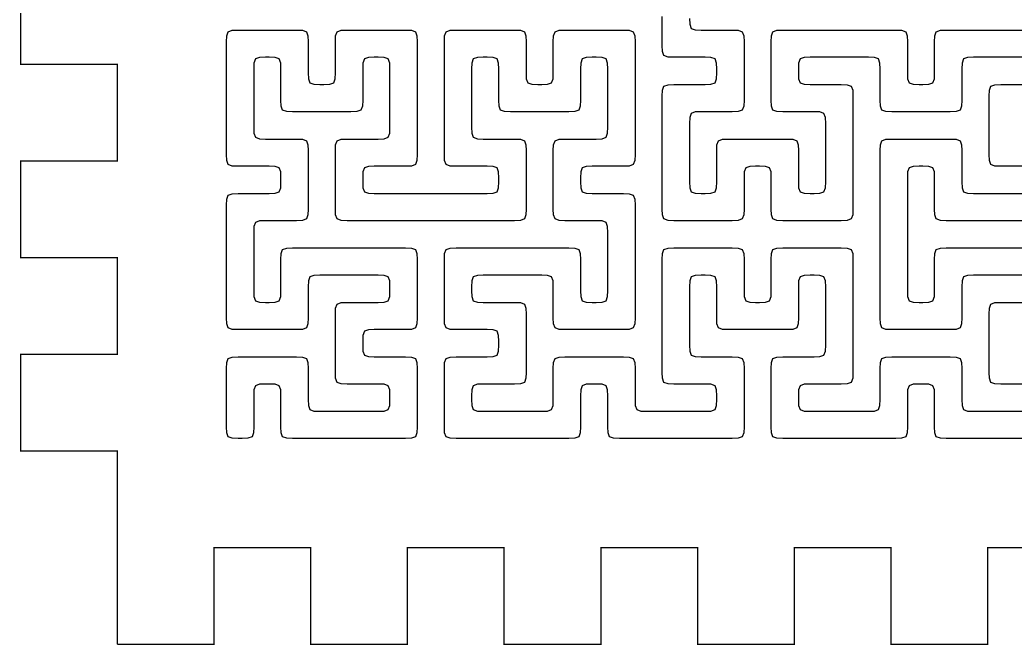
# Model space of a CAD drawing. Extents: x 0.5 to 11, y 0.7 to 11.5.
# Drawn here: x 0.498 to 3.071, y 0.748 to 2.365 of the extents above; entities that cross this region are included whole.
import ezdxf

# ---------------------------------------------------------------- set-up
doc = ezdxf.new("R2010")
doc.units = 0
doc.layers.get('0').update_dxf_attribs({"linetype": 'CONTINUOUS'})

msp = doc.modelspace()

# ---------------------------------------------------------------- linework, layer by layer
at = {"color": 0, "const_width": 0.00347}
for points in [[(0.5, 3.5), (0.5, 3.25), (0.75, 3.25), (0.75, 3), (0.5, 3), (0.5, 2.75), (0.75, 2.75), (0.75, 2.5), (0.5, 2.5), (0.5, 2.25), (0.75, 2.25), (0.75, 2), (0.5, 2), (0.5, 1.75), (0.75, 1.75), (0.75, 1.5), (0.5, 1.5), (0.5, 1.25), (0.75, 1.25), (0.75, 1), (0.75, 1), (0.75, 0.75)], [(0.75, 0.75), (1, 0.75), (1, 1), (1.25, 1), (1.25, 0.75), (1.5, 0.75), (1.5, 1), (1.75, 1), (1.75, 0.75), (2, 0.75), (2, 1), (2.25, 1), (2.25, 0.75), (2.5, 0.75), (2.5, 1), (2.75, 1), (2.75, 0.75), (3, 0.75), (3, 1), (3.25, 1)]]:
    msp.add_lwpolyline(points, dxfattribs=at)
at = {"color": 1}
for points in [[(3.10915, 2.2679), (3.03874, 2.2679), (2.96832, 2.2679), (2.96322, 2.2679), (2.94797, 2.26736), (2.93756, 2.26357), (2.93375, 2.25315), (2.93321, 2.2379), (2.93321, 2.23281), (2.93321, 2.16237), (2.93321, 2.15728), (2.93261, 2.14199), (2.92876, 2.13151), (2.91829, 2.12765), (2.903, 2.12706), (2.89789, 2.12706), (2.82764, 2.12706), (2.75722, 2.12706), (2.75211, 2.12706), (2.73682, 2.12765), (2.72635, 2.13151), (2.7225, 2.14199), (2.72194, 2.15728), (2.72194, 2.16237), (2.72194, 2.23281), (2.72194, 2.2379), (2.72136, 2.25315), (2.71756, 2.26357), (2.70708, 2.26736), (2.69183, 2.2679), (2.68679, 2.2679), (2.61637, 2.2679), (2.54596, 2.2679), (2.54085, 2.2679), (2.52556, 2.26736), (2.51508, 2.26357), (2.51124, 2.25315), (2.51069, 2.2379), (2.51069, 2.23281), (2.51069, 2.22771), (2.51124, 2.2124), (2.51508, 2.20193), (2.52556, 2.19808), (2.54085, 2.19749), (2.54596, 2.19749), (2.61637, 2.19749), (2.62142, 2.19749), (2.63667, 2.19694), (2.64714, 2.19314), (2.65093, 2.18272), (2.65153, 2.16749), (2.65153, 2.16237), (2.65153, 2.09196), (2.65153, 2.02154), (2.65153, 1.95111), (2.65153, 1.88069), (2.65153, 1.87565), (2.65093, 1.8604), (2.64714, 1.84993), (2.63667, 1.84614), (2.62142, 1.84554), (2.61637, 1.84554), (2.54596, 1.84554), (2.47553, 1.84554), (2.47043, 1.84554), (2.45518, 1.84614), (2.44476, 1.84993), (2.44097, 1.8604), (2.44043, 1.87565), (2.44043, 1.88069), (2.44043, 1.95111), (2.44043, 1.95622), (2.43983, 1.97146), (2.43599, 1.98188), (2.42551, 1.98574), (2.41021, 1.98628), (2.40517, 1.98628), (2.40007, 1.98628), (2.38482, 1.98574), (2.3744, 1.98188), (2.37056, 1.97146), (2.37001, 1.95622), (2.37001, 1.95111), (2.37001, 1.88069), (2.37001, 1.87565), (2.36942, 1.8604), (2.36556, 1.84993), (2.35508, 1.84614), (2.33979, 1.84554), (2.33475, 1.84554), (2.26432, 1.84554), (2.1939, 1.84554), (2.18881, 1.84554), (2.17356, 1.84614), (2.16314, 1.84993), (2.15929, 1.8604), (2.15875, 1.87565), (2.15875, 1.88069), (2.15875, 1.95111), (2.15875, 2.02154), (2.15875, 2.09196), (2.15875, 2.16237), (2.15875, 2.16749), (2.15929, 2.18272), (2.16314, 2.19314), (2.17356, 2.19694), (2.18881, 2.19749), (2.1939, 2.19749), (2.26432, 2.19749), (2.26938, 2.19749), (2.28467, 2.19808), (2.29514, 2.20193), (2.29899, 2.2124), (2.29958, 2.22771), (2.29958, 2.23281), (2.29958, 2.2379), (2.29899, 2.25315), (2.29514, 2.26357), (2.28467, 2.26736), (2.26938, 2.2679), (2.26432, 2.2679), (2.1939, 2.2679), (2.18881, 2.2679), (2.17356, 2.2685), (2.16314, 2.27229), (2.15929, 2.28276), (2.15875, 2.29801), (2.15875, 2.30306), (2.15875, 2.37349)], [(2.22917, 2.36843), (2.22971, 2.35319), (2.23356, 2.34272), (2.24397, 2.33892), (2.25922, 2.33832), (2.26432, 2.33832), (2.33475, 2.33832), (2.33979, 2.33832), (2.35508, 2.33778), (2.36556, 2.33393), (2.36942, 2.32346), (2.37001, 2.30817), (2.37001, 2.30306), (2.37001, 2.23281), (2.37001, 2.16237), (2.37001, 2.15728), (2.36942, 2.14199), (2.36556, 2.13151), (2.35508, 2.12765), (2.33979, 2.12706), (2.33475, 2.12706), (2.26432, 2.12706), (2.25922, 2.12706), (2.24397, 2.12651), (2.23356, 2.12272), (2.22971, 2.11231), (2.22917, 2.09706), (2.22917, 2.09196), (2.22917, 2.02154), (2.22917, 1.95111), (2.22917, 1.94607), (2.22971, 1.93078), (2.23356, 1.92031), (2.24397, 1.91644), (2.25922, 1.91585), (2.26432, 1.91585), (2.26938, 1.91585), (2.28467, 1.91644), (2.29514, 1.92031), (2.29899, 1.93078), (2.29958, 1.94607), (2.29958, 1.95111), (2.29958, 2.02154), (2.29958, 2.02664), (2.30012, 2.04189), (2.30399, 2.05231), (2.3144, 2.0561), (2.32964, 2.05664), (2.33475, 2.05664), (2.40517, 2.05664), (2.47553, 2.05664), (2.48058, 2.05664), (2.49582, 2.0561), (2.50629, 2.05231), (2.5101, 2.04189), (2.51069, 2.02664), (2.51069, 2.02154), (2.51069, 1.95111), (2.51069, 1.94607), (2.51124, 1.93078), (2.51508, 1.92031), (2.52556, 1.91644), (2.54085, 1.91585), (2.54596, 1.91585), (2.551, 1.91585), (2.56625, 1.91644), (2.57671, 1.92031), (2.58051, 1.93078), (2.58111, 1.94607), (2.58111, 1.95111), (2.58111, 2.02154), (2.58111, 2.09196), (2.58111, 2.09706), (2.58051, 2.11231), (2.57671, 2.12272), (2.56625, 2.12651), (2.551, 2.12706), (2.54596, 2.12706), (2.47553, 2.12706), (2.47043, 2.12706), (2.45518, 2.12765), (2.44476, 2.13151), (2.44097, 2.14199), (2.44043, 2.15728), (2.44043, 2.16237), (2.44043, 2.23281), (2.44043, 2.30306), (2.44043, 2.30817), (2.44097, 2.32346), (2.44476, 2.33393), (2.45518, 2.33778), (2.47043, 2.33832), (2.47553, 2.33832), (2.54596, 2.33832), (2.61637, 2.33832), (2.68679, 2.33832), (2.75722, 2.33832), (2.76226, 2.33832), (2.7775, 2.33778), (2.78797, 2.33393), (2.79178, 2.32346), (2.79237, 2.30817), (2.79237, 2.30306), (2.79237, 2.23281), (2.79237, 2.22771), (2.79292, 2.2124), (2.79676, 2.20193), (2.80724, 2.19808), (2.82254, 2.19749), (2.82764, 2.19749), (2.83268, 2.19749), (2.84793, 2.19808), (2.8584, 2.20193), (2.86219, 2.2124), (2.86279, 2.22771), (2.86279, 2.23281), (2.86279, 2.30306), (2.86279, 2.30817), (2.86333, 2.32346), (2.86714, 2.33393), (2.87756, 2.33778), (2.89279, 2.33832), (2.89789, 2.33832), (2.96832, 2.33832), (3.03874, 2.33832), (3.10915, 2.33832)], [(3.10915, 1.28223), (3.03874, 1.28223), (2.96832, 1.28223), (2.89789, 1.28223), (2.89279, 1.28223), (2.87756, 1.28282), (2.86714, 1.28668), (2.86333, 1.29715), (2.86279, 1.31245), (2.86279, 1.31749), (2.86279, 1.38791), (2.86279, 1.39301), (2.86219, 1.40826), (2.8584, 1.41868), (2.84793, 1.42253), (2.83268, 1.42307), (2.82764, 1.42307), (2.82254, 1.42307), (2.80724, 1.42253), (2.79676, 1.41868), (2.79292, 1.40826), (2.79237, 1.39301), (2.79237, 1.38791), (2.79237, 1.31749), (2.79237, 1.31245), (2.79178, 1.29715), (2.78797, 1.28668), (2.7775, 1.28282), (2.76226, 1.28223), (2.75722, 1.28223), (2.68679, 1.28223), (2.61637, 1.28223), (2.54596, 1.28223), (2.47553, 1.28223), (2.47043, 1.28223), (2.45518, 1.28282), (2.44476, 1.28668), (2.44097, 1.29715), (2.44043, 1.31245), (2.44043, 1.31749), (2.44043, 1.38791), (2.44043, 1.45833), (2.44043, 1.46343), (2.44097, 1.47868), (2.44476, 1.4891), (2.45518, 1.49294), (2.47043, 1.49349), (2.47553, 1.49349), (2.54596, 1.49349), (2.551, 1.49349), (2.56625, 1.49408), (2.57671, 1.49789), (2.58051, 1.50831), (2.58111, 1.52354), (2.58111, 1.5286), (2.58111, 1.59901), (2.58111, 1.66943), (2.58111, 1.67453), (2.58051, 1.68983), (2.57671, 1.70031), (2.56625, 1.70415), (2.551, 1.70469), (2.54596, 1.70469), (2.54085, 1.70469), (2.52556, 1.70415), (2.51508, 1.70031), (2.51124, 1.68983), (2.51069, 1.67453), (2.51069, 1.66943), (2.51069, 1.59901), (2.51069, 1.59397), (2.5101, 1.57872), (2.50629, 1.56831), (2.49582, 1.56451), (2.48058, 1.56392), (2.47553, 1.56392), (2.40517, 1.56392), (2.33475, 1.56392), (2.32964, 1.56392), (2.3144, 1.56451), (2.30399, 1.56831), (2.30012, 1.57872), (2.29958, 1.59397), (2.29958, 1.59901), (2.29958, 1.66943), (2.29958, 1.67453), (2.29899, 1.68983), (2.29514, 1.70031), (2.28467, 1.70415), (2.26938, 1.70469), (2.26432, 1.70469), (2.25922, 1.70469), (2.24397, 1.70415), (2.23356, 1.70031), (2.22971, 1.68983), (2.22917, 1.67453), (2.22917, 1.66943), (2.22917, 1.59901), (2.22917, 1.5286), (2.22917, 1.52354), (2.22971, 1.50831), (2.23356, 1.49789), (2.24397, 1.49408), (2.25922, 1.49349), (2.26432, 1.49349), (2.33475, 1.49349), (2.33979, 1.49349), (2.35508, 1.49294), (2.36556, 1.4891), (2.36942, 1.47868), (2.37001, 1.46343), (2.37001, 1.45833), (2.37001, 1.38791), (2.37001, 1.31749), (2.37001, 1.31245), (2.36942, 1.29715), (2.36556, 1.28668), (2.35508, 1.28282), (2.33979, 1.28223), (2.33475, 1.28223), (2.26432, 1.28223), (2.1939, 1.28223), (2.12349, 1.28223), (2.05306, 1.28223), (2.04796, 1.28223), (2.03271, 1.28282), (2.02229, 1.28668), (2.01844, 1.29715), (2.0179, 1.31245), (2.0179, 1.31749), (2.0179, 1.38791), (2.0179, 1.39301), (2.01731, 1.40826), (2.01351, 1.41868), (2.0031, 1.42253), (1.98785, 1.42307), (1.98281, 1.42307), (1.97765, 1.42307), (1.96235, 1.42253), (1.95188, 1.41868), (1.94803, 1.40826), (1.94749, 1.39301), (1.94749, 1.38791), (1.94749, 1.31749), (1.94749, 1.31245), (1.94689, 1.29715), (1.94308, 1.28668), (1.93267, 1.28282), (1.91743, 1.28223), (1.91237, 1.28223), (1.84196, 1.28223), (1.77154, 1.28223), (1.70111, 1.28223), (1.63069, 1.28223), (1.6256, 1.28223), (1.61035, 1.28282), (1.59993, 1.28668), (1.59608, 1.29715), (1.59554, 1.31245), (1.59554, 1.31749), (1.59554, 1.38791), (1.59554, 1.45833), (1.59554, 1.46343), (1.59608, 1.47868), (1.59993, 1.4891), (1.61035, 1.49294), (1.6256, 1.49349), (1.63069, 1.49349), (1.70111, 1.49349), (1.70617, 1.49349), (1.7214, 1.49408), (1.73188, 1.49789), (1.73568, 1.50831), (1.73628, 1.52354), (1.73628, 1.5286), (1.73628, 1.53375), (1.73568, 1.54904), (1.73188, 1.55951), (1.7214, 1.56336), (1.70617, 1.56392), (1.70111, 1.56392), (1.63069, 1.56392), (1.6256, 1.56392), (1.61035, 1.56451), (1.59993, 1.56831), (1.59608, 1.57872), (1.59554, 1.59397), (1.59554, 1.59901), (1.59554, 1.66943), (1.59554, 1.73986), (1.59554, 1.74496), (1.59608, 1.76025), (1.59993, 1.77072), (1.61035, 1.77458), (1.6256, 1.77512), (1.63069, 1.77512), (1.70111, 1.77512), (1.77154, 1.77512), (1.84196, 1.77512), (1.91237, 1.77512), (1.91743, 1.77512), (1.93267, 1.77458), (1.94308, 1.77072), (1.94689, 1.76025), (1.94749, 1.74496), (1.94749, 1.73986), (1.94749, 1.66943), (1.94749, 1.66439), (1.94803, 1.64914), (1.95188, 1.63872), (1.96235, 1.63493), (1.97765, 1.63433), (1.98281, 1.63433), (1.98785, 1.63433), (2.0031, 1.63493), (2.01351, 1.63872), (2.01731, 1.64914), (2.0179, 1.66439), (2.0179, 1.66943), (2.0179, 1.73986), (2.0179, 1.81028), (2.0179, 1.81538), (2.01731, 1.83068), (2.01351, 1.84114), (2.0031, 1.845), (1.98785, 1.84554), (1.98281, 1.84554), (1.91237, 1.84554), (1.90722, 1.84554), (1.89193, 1.84614), (1.88146, 1.84993), (1.87761, 1.8604), (1.87706, 1.87565), (1.87706, 1.88069), (1.87706, 1.95111), (1.87706, 2.02154), (1.87706, 2.02664), (1.87761, 2.04189), (1.88146, 2.05231), (1.89193, 2.0561), (1.90722, 2.05664), (1.91237, 2.05664), (1.98281, 2.05664), (1.98785, 2.05664), (2.0031, 2.05724), (2.01351, 2.06108), (2.01731, 2.07156), (2.0179, 2.08686), (2.0179, 2.09196), (2.0179, 2.16237), (2.0179, 2.23281), (2.0179, 2.2379), (2.01731, 2.25315), (2.01351, 2.26357), (2.0031, 2.26736), (1.98785, 2.2679), (1.98281, 2.2679), (1.97765, 2.2679), (1.96235, 2.26736), (1.95188, 2.26357), (1.94803, 2.25315), (1.94749, 2.2379), (1.94749, 2.23281), (1.94749, 2.16237), (1.94749, 2.15728), (1.94689, 2.14199), (1.94308, 2.13151), (1.93267, 2.12765), (1.91743, 2.12706), (1.91237, 2.12706), (1.84196, 2.12706), (1.77154, 2.12706), (1.76644, 2.12706), (1.75114, 2.12765), (1.74067, 2.13151), (1.73682, 2.14199), (1.73628, 2.15728), (1.73628, 2.16237), (1.73628, 2.23281), (1.73628, 2.2379), (1.73568, 2.25315), (1.73188, 2.26357), (1.7214, 2.26736), (1.70617, 2.2679), (1.70111, 2.2679), (1.69601, 2.2679), (1.68072, 2.26736), (1.67025, 2.26357), (1.66639, 2.25315), (1.66585, 2.2379), (1.66585, 2.23281), (1.66585, 2.16237), (1.66585, 2.09196), (1.66585, 2.08686), (1.66639, 2.07156), (1.67025, 2.06108), (1.68072, 2.05724), (1.69601, 2.05664), (1.70111, 2.05664), (1.77154, 2.05664), (1.77658, 2.05664), (1.79183, 2.0561), (1.80225, 2.05231), (1.80604, 2.04189), (1.80664, 2.02664), (1.80664, 2.02154), (1.80664, 1.95111), (1.80664, 1.88069), (1.80664, 1.87565), (1.80604, 1.8604), (1.80225, 1.84993), (1.79183, 1.84614), (1.77658, 1.84554), (1.77154, 1.84554), (1.70111, 1.84554), (1.63069, 1.84554), (1.56028, 1.84554), (1.48986, 1.84554), (1.41943, 1.84554), (1.34901, 1.84554), (1.34391, 1.84554), (1.32867, 1.84614), (1.31825, 1.84993), (1.31445, 1.8604), (1.31391, 1.87565), (1.31391, 1.88069), (1.31391, 1.95111), (1.31391, 2.02154), (1.31391, 2.02664), (1.31445, 2.04189), (1.31825, 2.05231), (1.32867, 2.0561), (1.34391, 2.05664), (1.34901, 2.05664), (1.41943, 2.05664), (1.42447, 2.05664), (1.43978, 2.05724), (1.45025, 2.06108), (1.4541, 2.07156), (1.45469, 2.08686), (1.45469, 2.09196), (1.45469, 2.16237), (1.45469, 2.23281), (1.45469, 2.2379), (1.4541, 2.25315), (1.45025, 2.26357), (1.43978, 2.26736), (1.42447, 2.2679), (1.41943, 2.2679), (1.41433, 2.2679), (1.39908, 2.26736), (1.38867, 2.26357), (1.38487, 2.25315), (1.38433, 2.2379), (1.38433, 2.23281), (1.38433, 2.16237), (1.38433, 2.15728), (1.38373, 2.14199), (1.37988, 2.13151), (1.36941, 2.12765), (1.35411, 2.12706), (1.34901, 2.12706), (1.27859, 2.12706), (1.20833, 2.12706), (1.20323, 2.12706), (1.18793, 2.12765), (1.17746, 2.13151), (1.17361, 2.14199), (1.17307, 2.15728), (1.17307, 2.16237), (1.17307, 2.23281), (1.17307, 2.2379), (1.17247, 2.25315), (1.16867, 2.26357), (1.1582, 2.26736), (1.14296, 2.2679), (1.13791, 2.2679), (1.13281, 2.2679), (1.11751, 2.26736), (1.10704, 2.26357), (1.10319, 2.25315), (1.10265, 2.2379), (1.10265, 2.23281), (1.10265, 2.16237), (1.10265, 2.09196), (1.10265, 2.08686), (1.10319, 2.07156), (1.10704, 2.06108), (1.11751, 2.05724), (1.13281, 2.05664), (1.13791, 2.05664), (1.20833, 2.05664), (1.21338, 2.05664), (1.22862, 2.0561), (1.23909, 2.05231), (1.24289, 2.04189), (1.24349, 2.02664), (1.24349, 2.02154), (1.24349, 1.95111), (1.24349, 1.88069), (1.24349, 1.87565), (1.24289, 1.8604), (1.23909, 1.84993), (1.22862, 1.84614), (1.21338, 1.84554), (1.20833, 1.84554), (1.13791, 1.84554), (1.13281, 1.84554), (1.11751, 1.845), (1.10704, 1.84114), (1.10319, 1.83068), (1.10265, 1.81538), (1.10265, 1.81028), (1.10265, 1.73986), (1.10265, 1.66943), (1.10265, 1.66439), (1.10319, 1.64914), (1.10704, 1.63872), (1.11751, 1.63493), (1.13281, 1.63433), (1.13791, 1.63433), (1.14296, 1.63433), (1.1582, 1.63493), (1.16867, 1.63872), (1.17247, 1.64914), (1.17307, 1.66439), (1.17307, 1.66943), (1.17307, 1.73986), (1.17307, 1.74496), (1.17361, 1.76025), (1.17746, 1.77072), (1.18793, 1.77458), (1.20323, 1.77512), (1.20833, 1.77512), (1.27859, 1.77512), (1.34901, 1.77512), (1.41943, 1.77512), (1.48986, 1.77512), (1.4949, 1.77512), (1.51019, 1.77458), (1.52067, 1.77072), (1.52453, 1.76025), (1.52512, 1.74496), (1.52512, 1.73986), (1.52512, 1.66943), (1.52512, 1.59901), (1.52512, 1.59397), (1.52453, 1.57872), (1.52067, 1.56831), (1.51019, 1.56451), (1.4949, 1.56392), (1.48986, 1.56392), (1.41943, 1.56392), (1.41433, 1.56392), (1.39908, 1.56336), (1.38867, 1.55951), (1.38487, 1.54904), (1.38433, 1.53375), (1.38433, 1.5286), (1.38433, 1.52354), (1.38487, 1.50831), (1.38867, 1.49789), (1.39908, 1.49408), (1.41433, 1.49349), (1.41943, 1.49349), (1.48986, 1.49349), (1.4949, 1.49349), (1.51019, 1.49294), (1.52067, 1.4891), (1.52453, 1.47868), (1.52512, 1.46343), (1.52512, 1.45833), (1.52512, 1.38791), (1.52512, 1.31749), (1.52512, 1.31245), (1.52453, 1.29715), (1.52067, 1.28668), (1.51019, 1.28282), (1.4949, 1.28223), (1.48986, 1.28223), (1.41943, 1.28223), (1.34901, 1.28223), (1.27859, 1.28223), (1.20833, 1.28223), (1.20323, 1.28223), (1.18793, 1.28282), (1.17746, 1.28668), (1.17361, 1.29715), (1.17307, 1.31245), (1.17307, 1.31749), (1.17307, 1.38791), (1.17307, 1.39301), (1.17247, 1.40826), (1.16867, 1.41868), (1.1582, 1.42253), (1.14296, 1.42307), (1.13791, 1.42307), (1.13281, 1.42307), (1.11751, 1.42253), (1.10704, 1.41868), (1.10319, 1.40826), (1.10265, 1.39301), (1.10265, 1.38791), (1.10265, 1.31749), (1.10265, 1.31245), (1.10205, 1.29715), (1.09825, 1.28668), (1.08778, 1.28282), (1.07254, 1.28223), (1.06749, 1.28223), (1.06239, 1.28223), (1.04709, 1.28282), (1.03662, 1.28668), (1.03277, 1.29715), (1.03223, 1.31245), (1.03223, 1.31749), (1.03223, 1.38791), (1.03223, 1.45833), (1.03223, 1.46343), (1.03277, 1.47868), (1.03662, 1.4891), (1.04709, 1.49294), (1.06239, 1.49349), (1.06749, 1.49349), (1.13791, 1.49349), (1.20833, 1.49349), (1.21338, 1.49349), (1.22862, 1.49294), (1.23909, 1.4891), (1.24289, 1.47868), (1.24349, 1.46343), (1.24349, 1.45833), (1.24349, 1.38791), (1.24349, 1.38287), (1.24403, 1.36757), (1.24783, 1.3571), (1.25825, 1.35324), (1.27349, 1.35265), (1.27859, 1.35265), (1.34901, 1.35265), (1.41943, 1.35265), (1.42447, 1.35265), (1.43978, 1.35324), (1.45025, 1.3571), (1.4541, 1.36757), (1.45469, 1.38287), (1.45469, 1.38791), (1.45469, 1.39301), (1.4541, 1.40826), (1.45025, 1.41868), (1.43978, 1.42253), (1.42447, 1.42307), (1.41943, 1.42307), (1.34901, 1.42307), (1.34391, 1.42307), (1.32867, 1.42367), (1.31825, 1.42751), (1.31445, 1.43799), (1.31391, 1.45329), (1.31391, 1.45833), (1.31391, 1.5286), (1.31391, 1.59901), (1.31391, 1.60417), (1.31445, 1.61947), (1.31825, 1.62993), (1.32867, 1.63379), (1.34391, 1.63433), (1.34901, 1.63433), (1.41943, 1.63433), (1.42447, 1.63433), (1.43978, 1.63493), (1.45025, 1.63872), (1.4541, 1.64914), (1.45469, 1.66439), (1.45469, 1.66943), (1.45469, 1.67453), (1.4541, 1.68983), (1.45025, 1.70031), (1.43978, 1.70415), (1.42447, 1.70469), (1.41943, 1.70469), (1.34901, 1.70469), (1.27859, 1.70469), (1.27349, 1.70469), (1.25825, 1.70415), (1.24783, 1.70031), (1.24403, 1.68983), (1.24349, 1.67453), (1.24349, 1.66943), (1.24349, 1.59901), (1.24349, 1.59397), (1.24289, 1.57872), (1.23909, 1.56831), (1.22862, 1.56451), (1.21338, 1.56392), (1.20833, 1.56392), (1.13791, 1.56392), (1.06749, 1.56392), (1.06239, 1.56392), (1.04709, 1.56451), (1.03662, 1.56831), (1.03277, 1.57872), (1.03223, 1.59397), (1.03223, 1.59901), (1.03223, 1.66943), (1.03223, 1.73986), (1.03223, 1.81028), (1.03223, 1.88069), (1.03223, 1.88579), (1.03277, 1.90104), (1.03662, 1.91146), (1.04709, 1.91531), (1.06239, 1.91585), (1.06749, 1.91585), (1.13791, 1.91585), (1.14296, 1.91585), (1.1582, 1.91644), (1.16867, 1.92031), (1.17247, 1.93078), (1.17307, 1.94607), (1.17307, 1.95111), (1.17307, 1.95622), (1.17247, 1.97146), (1.16867, 1.98188), (1.1582, 1.98574), (1.14296, 1.98628), (1.13791, 1.98628), (1.06749, 1.98628), (1.06239, 1.98628), (1.04709, 1.98687), (1.03662, 1.99072), (1.03277, 2.00119), (1.03223, 2.0165), (1.03223, 2.02154), (1.03223, 2.09196), (1.03223, 2.16237), (1.03223, 2.23281), (1.03223, 2.30306), (1.03223, 2.30817), (1.03277, 2.32346), (1.03662, 2.33393), (1.04709, 2.33778), (1.06239, 2.33832), (1.06749, 2.33832), (1.13791, 2.33832), (1.20833, 2.33832), (1.21338, 2.33832), (1.22862, 2.33778), (1.23909, 2.33393), (1.24289, 2.32346), (1.24349, 2.30817), (1.24349, 2.30306), (1.24349, 2.23281), (1.24349, 2.22771), (1.24403, 2.2124), (1.24783, 2.20193), (1.25825, 2.19808), (1.27349, 2.19749), (1.27859, 2.19749), (1.28369, 2.19749), (1.29899, 2.19808), (1.30946, 2.20193), (1.31331, 2.2124), (1.31391, 2.22771), (1.31391, 2.23281), (1.31391, 2.30306), (1.31391, 2.30817), (1.31445, 2.32346), (1.31825, 2.33393), (1.32867, 2.33778), (1.34391, 2.33832), (1.34901, 2.33832), (1.41943, 2.33832), (1.48986, 2.33832), (1.4949, 2.33832), (1.51019, 2.33778), (1.52067, 2.33393), (1.52453, 2.32346), (1.52512, 2.30817), (1.52512, 2.30306), (1.52512, 2.23281), (1.52512, 2.16237), (1.52512, 2.09196), (1.52512, 2.02154), (1.52512, 2.0165), (1.52453, 2.00119), (1.52067, 1.99072), (1.51019, 1.98687), (1.4949, 1.98628), (1.48986, 1.98628), (1.41943, 1.98628), (1.41433, 1.98628), (1.39908, 1.98574), (1.38867, 1.98188), (1.38487, 1.97146), (1.38433, 1.95622), (1.38433, 1.95111), (1.38433, 1.94607), (1.38487, 1.93078), (1.38867, 1.92031), (1.39908, 1.91644), (1.41433, 1.91585), (1.41943, 1.91585), (1.48986, 1.91585), (1.56028, 1.91585), (1.63069, 1.91585), (1.70111, 1.91585), (1.70617, 1.91585), (1.7214, 1.91644), (1.73188, 1.92031), (1.73568, 1.93078), (1.73628, 1.94607), (1.73628, 1.95111), (1.73628, 1.95622), (1.73568, 1.97146), (1.73188, 1.98188), (1.7214, 1.98574), (1.70617, 1.98628), (1.70111, 1.98628), (1.63069, 1.98628), (1.6256, 1.98628), (1.61035, 1.98687), (1.59993, 1.99072), (1.59608, 2.00119), (1.59554, 2.0165), (1.59554, 2.02154), (1.59554, 2.09196), (1.59554, 2.16237), (1.59554, 2.23281), (1.59554, 2.30306), (1.59554, 2.30817), (1.59608, 2.32346), (1.59993, 2.33393), (1.61035, 2.33778), (1.6256, 2.33832), (1.63069, 2.33832), (1.70111, 2.33832), (1.77154, 2.33832), (1.77658, 2.33832), (1.79183, 2.33778), (1.80225, 2.33393), (1.80604, 2.32346), (1.80664, 2.30817), (1.80664, 2.30306), (1.80664, 2.23281), (1.80664, 2.22771), (1.80718, 2.2124), (1.81104, 2.20193), (1.8215, 2.19808), (1.83681, 2.19749), (1.84196, 2.19749), (1.847, 2.19749), (1.86225, 2.19808), (1.87267, 2.20193), (1.87646, 2.2124), (1.87706, 2.22771), (1.87706, 2.23281), (1.87706, 2.30306), (1.87706, 2.30817), (1.87761, 2.32346), (1.88146, 2.33393), (1.89193, 2.33778), (1.90722, 2.33832), (1.91237, 2.33832), (1.98281, 2.33832), (2.05306, 2.33832), (2.05811, 2.33832), (2.0734, 2.33778), (2.08388, 2.33393), (2.08772, 2.32346), (2.08832, 2.30817), (2.08832, 2.30306), (2.08832, 2.23281), (2.08832, 2.16237), (2.08832, 2.09196), (2.08832, 2.02154), (2.08832, 2.0165), (2.08772, 2.00119), (2.08388, 1.99072), (2.0734, 1.98687), (2.05811, 1.98628), (2.05306, 1.98628), (1.98281, 1.98628), (1.97765, 1.98628), (1.96235, 1.98574), (1.95188, 1.98188), (1.94803, 1.97146), (1.94749, 1.95622), (1.94749, 1.95111), (1.94749, 1.94607), (1.94803, 1.93078), (1.95188, 1.92031), (1.96235, 1.91644), (1.97765, 1.91585), (1.98281, 1.91585), (2.05306, 1.91585), (2.05811, 1.91585), (2.0734, 1.91531), (2.08388, 1.91146), (2.08772, 1.90104), (2.08832, 1.88579), (2.08832, 1.88069), (2.08832, 1.81028), (2.08832, 1.73986), (2.08832, 1.66943), (2.08832, 1.59901), (2.08832, 1.59397), (2.08772, 1.57872), (2.08388, 1.56831), (2.0734, 1.56451), (2.05811, 1.56392), (2.05306, 1.56392), (1.98281, 1.56392), (1.91237, 1.56392), (1.90722, 1.56392), (1.89193, 1.56451), (1.88146, 1.56831), (1.87761, 1.57872), (1.87706, 1.59397), (1.87706, 1.59901), (1.87706, 1.66943), (1.87706, 1.67453), (1.87646, 1.68983), (1.87267, 1.70031), (1.86225, 1.70415), (1.847, 1.70469), (1.84196, 1.70469), (1.77154, 1.70469), (1.70111, 1.70469), (1.69601, 1.70469), (1.68072, 1.70415), (1.67025, 1.70031), (1.66639, 1.68983), (1.66585, 1.67453), (1.66585, 1.66943), (1.66585, 1.66439), (1.66639, 1.64914), (1.67025, 1.63872), (1.68072, 1.63493), (1.69601, 1.63433), (1.70111, 1.63433), (1.77154, 1.63433), (1.77658, 1.63433), (1.79183, 1.63379), (1.80225, 1.62993), (1.80604, 1.61947), (1.80664, 1.60417), (1.80664, 1.59901), (1.80664, 1.5286), (1.80664, 1.45833), (1.80664, 1.45329), (1.80604, 1.43799), (1.80225, 1.42751), (1.79183, 1.42367), (1.77658, 1.42307), (1.77154, 1.42307), (1.70111, 1.42307), (1.69601, 1.42307), (1.68072, 1.42253), (1.67025, 1.41868), (1.66639, 1.40826), (1.66585, 1.39301), (1.66585, 1.38791), (1.66585, 1.38287), (1.66639, 1.36757), (1.67025, 1.3571), (1.68072, 1.35324), (1.69601, 1.35265), (1.70111, 1.35265), (1.77154, 1.35265), (1.84196, 1.35265), (1.847, 1.35265), (1.86225, 1.35324), (1.87267, 1.3571), (1.87646, 1.36757), (1.87706, 1.38287), (1.87706, 1.38791), (1.87706, 1.45833), (1.87706, 1.46343), (1.87761, 1.47868), (1.88146, 1.4891), (1.89193, 1.49294), (1.90722, 1.49349), (1.91237, 1.49349), (1.98281, 1.49349), (2.05306, 1.49349), (2.05811, 1.49349), (2.0734, 1.49294), (2.08388, 1.4891), (2.08772, 1.47868), (2.08832, 1.46343), (2.08832, 1.45833), (2.08832, 1.38791), (2.08832, 1.38287), (2.08886, 1.36757), (2.09272, 1.3571), (2.10314, 1.35324), (2.11837, 1.35265), (2.12349, 1.35265), (2.1939, 1.35265), (2.26432, 1.35265), (2.26938, 1.35265), (2.28467, 1.35324), (2.29514, 1.3571), (2.29899, 1.36757), (2.29958, 1.38287), (2.29958, 1.38791), (2.29958, 1.39301), (2.29899, 1.40826), (2.29514, 1.41868), (2.28467, 1.42253), (2.26938, 1.42307), (2.26432, 1.42307), (2.1939, 1.42307), (2.18881, 1.42307), (2.17356, 1.42367), (2.16314, 1.42751), (2.15929, 1.43799), (2.15875, 1.45329), (2.15875, 1.45833), (2.15875, 1.5286), (2.15875, 1.59901), (2.15875, 1.66943), (2.15875, 1.73986), (2.15875, 1.74496), (2.15929, 1.76025), (2.16314, 1.77072), (2.17356, 1.77458), (2.18881, 1.77512), (2.1939, 1.77512), (2.26432, 1.77512), (2.33475, 1.77512), (2.33979, 1.77512), (2.35508, 1.77458), (2.36556, 1.77072), (2.36942, 1.76025), (2.37001, 1.74496), (2.37001, 1.73986), (2.37001, 1.66943), (2.37001, 1.66439), (2.37056, 1.64914), (2.3744, 1.63872), (2.38482, 1.63493), (2.40007, 1.63433), (2.40517, 1.63433), (2.41021, 1.63433), (2.42551, 1.63493), (2.43599, 1.63872), (2.43983, 1.64914), (2.44043, 1.66439), (2.44043, 1.66943), (2.44043, 1.73986), (2.44043, 1.74496), (2.44097, 1.76025), (2.44476, 1.77072), (2.45518, 1.77458), (2.47043, 1.77512), (2.47553, 1.77512), (2.54596, 1.77512), (2.61637, 1.77512), (2.62142, 1.77512), (2.63667, 1.77458), (2.64714, 1.77072), (2.65093, 1.76025), (2.65153, 1.74496), (2.65153, 1.73986), (2.65153, 1.66943), (2.65153, 1.59901), (2.65153, 1.5286), (2.65153, 1.45833), (2.65153, 1.45329), (2.65093, 1.43799), (2.64714, 1.42751), (2.63667, 1.42367), (2.62142, 1.42307), (2.61637, 1.42307), (2.54596, 1.42307), (2.54085, 1.42307), (2.52556, 1.42253), (2.51508, 1.41868), (2.51124, 1.40826), (2.51069, 1.39301), (2.51069, 1.38791), (2.51069, 1.38287), (2.51124, 1.36757), (2.51508, 1.3571), (2.52556, 1.35324), (2.54085, 1.35265), (2.54596, 1.35265), (2.61637, 1.35265), (2.68679, 1.35265), (2.69183, 1.35265), (2.70708, 1.35324), (2.71756, 1.3571), (2.72136, 1.36757), (2.72194, 1.38287), (2.72194, 1.38791), (2.72194, 1.45833), (2.72194, 1.46343), (2.7225, 1.47868), (2.72635, 1.4891), (2.73682, 1.49294), (2.75211, 1.49349), (2.75722, 1.49349), (2.82764, 1.49349), (2.89789, 1.49349), (2.903, 1.49349), (2.91829, 1.49294), (2.92876, 1.4891), (2.93261, 1.47868), (2.93321, 1.46343), (2.93321, 1.45833), (2.93321, 1.38791), (2.93321, 1.38287), (2.93375, 1.36757), (2.93756, 1.3571), (2.94797, 1.35324), (2.96322, 1.35265), (2.96832, 1.35265), (3.03874, 1.35265), (3.10915, 1.35265)], [(3.10915, 1.98628), (3.03874, 1.98628), (3.03364, 1.98628), (3.01839, 1.98687), (3.00797, 1.99072), (3.00418, 2.00119), (3.00364, 2.0165), (3.00364, 2.02154), (3.00364, 2.09196), (3.00364, 2.16237), (3.00364, 2.16749), (3.00418, 2.18272), (3.00797, 2.19314), (3.01839, 2.19694), (3.03364, 2.19749), (3.03874, 2.19749), (3.10915, 2.19749)], [(3.10915, 1.70469), (3.03874, 1.70469), (2.96832, 1.70469), (2.96322, 1.70469), (2.94797, 1.70415), (2.93756, 1.70031), (2.93375, 1.68983), (2.93321, 1.67453), (2.93321, 1.66943), (2.93321, 1.59901), (2.93321, 1.59397), (2.93261, 1.57872), (2.92876, 1.56831), (2.91829, 1.56451), (2.903, 1.56392), (2.89789, 1.56392), (2.82764, 1.56392), (2.75722, 1.56392), (2.75211, 1.56392), (2.73682, 1.56451), (2.72635, 1.56831), (2.7225, 1.57872), (2.72194, 1.59397), (2.72194, 1.59901), (2.72194, 1.66943), (2.72194, 1.73986), (2.72194, 1.81028), (2.72194, 1.88069), (2.72194, 1.95111), (2.72194, 2.02154), (2.72194, 2.02664), (2.7225, 2.04189), (2.72635, 2.05231), (2.73682, 2.0561), (2.75211, 2.05664), (2.75722, 2.05664), (2.82764, 2.05664), (2.89789, 2.05664), (2.903, 2.05664), (2.91829, 2.0561), (2.92876, 2.05231), (2.93261, 2.04189), (2.93321, 2.02664), (2.93321, 2.02154), (2.93321, 1.95111), (2.93321, 1.94607), (2.93375, 1.93078), (2.93756, 1.92031), (2.94797, 1.91644), (2.96322, 1.91585), (2.96832, 1.91585), (3.03874, 1.91585), (3.10915, 1.91585)], [(3.10915, 1.84554), (3.03874, 1.84554), (2.96832, 1.84554), (2.89789, 1.84554), (2.89279, 1.84554), (2.87756, 1.84614), (2.86714, 1.84993), (2.86333, 1.8604), (2.86279, 1.87565), (2.86279, 1.88069), (2.86279, 1.95111), (2.86279, 1.95622), (2.86219, 1.97146), (2.8584, 1.98188), (2.84793, 1.98574), (2.83268, 1.98628), (2.82764, 1.98628), (2.82254, 1.98628), (2.80724, 1.98574), (2.79676, 1.98188), (2.79292, 1.97146), (2.79237, 1.95622), (2.79237, 1.95111), (2.79237, 1.88069), (2.79237, 1.81028), (2.79237, 1.73986), (2.79237, 1.66943), (2.79237, 1.66439), (2.79292, 1.64914), (2.79676, 1.63872), (2.80724, 1.63493), (2.82254, 1.63433), (2.82764, 1.63433), (2.83268, 1.63433), (2.84793, 1.63493), (2.8584, 1.63872), (2.86219, 1.64914), (2.86279, 1.66439), (2.86279, 1.66943), (2.86279, 1.73986), (2.86279, 1.74496), (2.86333, 1.76025), (2.86714, 1.77072), (2.87756, 1.77458), (2.89279, 1.77512), (2.89789, 1.77512), (2.96832, 1.77512), (3.03874, 1.77512), (3.10915, 1.77512)], [(3.10915, 1.42307), (3.03874, 1.42307), (3.03364, 1.42307), (3.01839, 1.42367), (3.00797, 1.42751), (3.00418, 1.43799), (3.00364, 1.45329), (3.00364, 1.45833), (3.00364, 1.5286), (3.00364, 1.59901), (3.00364, 1.60417), (3.00418, 1.61947), (3.00797, 1.62993), (3.01839, 1.63379), (3.03364, 1.63433), (3.03874, 1.63433), (3.10915, 1.63433)]]:
    msp.add_lwpolyline(points, dxfattribs=at)

doc.saveas('drawing.dxf')
